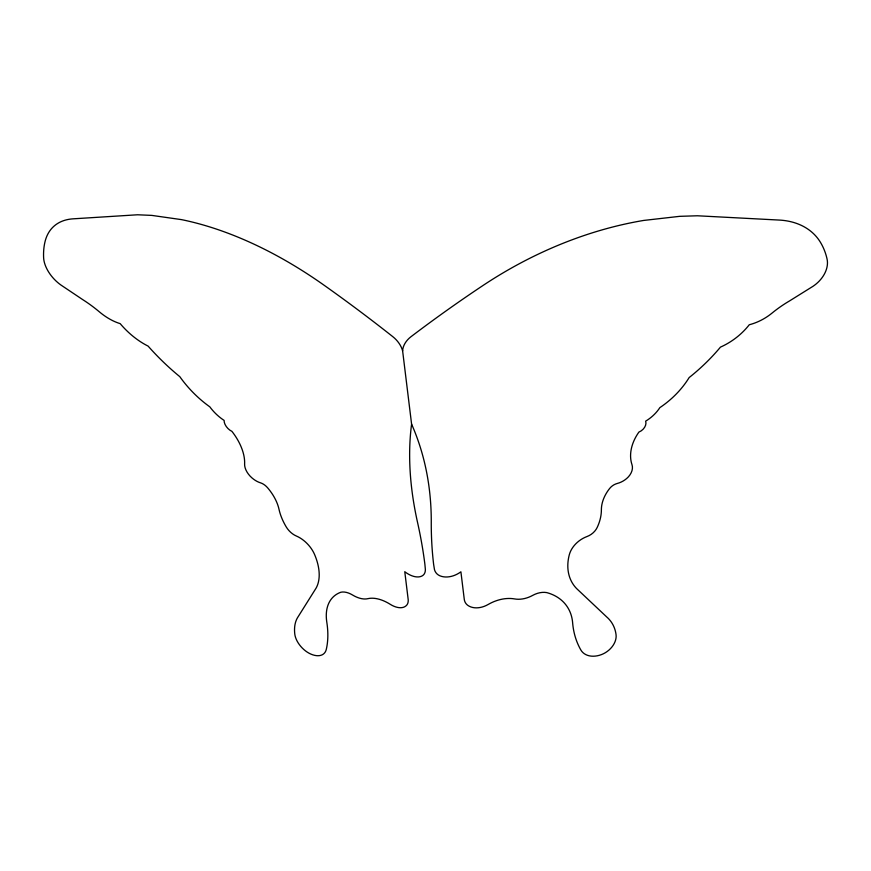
<?xml version="1.0" encoding="UTF-8"?>
<svg xmlns="http://www.w3.org/2000/svg" width="871" height="871" viewBox="0 0 871 871"><rect width="100%" height="100%" fill="white"/><g stroke="black" fill="none" stroke-linecap="round" stroke-linejoin="round"><path stroke-width="1.31" d="M402.62 350.871L411.591 424.133A399.256 231.947 46.8 0 0 417.525 522.339A525.605 305.351 46.8 0 1 424.885 564.266L425.211 567.74A16.701 9.701 46.8 0 1 422.326 575.807A20.675 12.009 46.8 0 1 404.775 571.714L408.194 599.618A15.852 9.211 46.8 0 1 406.637 605.258A20.262 11.769 46.8 0 1 390.23 604.311A36.136 20.991 46.8 0 0 367.856 598.671A25.564 14.851 46.8 0 1 352.624 595.045A19.783 11.486 46.8 0 0 340.888 592.226A59.5 34.568 46.8 0 0 326.821 622.319A113.905 66.174 46.8 0 1 326.266 649.472A21.307 12.379 46.8 0 1 310.795 654.067A18.509 10.757 46.8 0 1 294.779 634.055A50.801 29.516 46.8 0 1 298.35 616.385L316.119 588.077A56.833 33.022 46.8 0 0 314.518 554.37A22.711 13.196 46.8 0 0 296.325 536.003A14.078 8.177 46.8 0 1 286.221 526.911A49.222 28.601 46.8 0 1 279.003 509.285A36.854 21.416 46.8 0 0 267.68 487.858A10.931 6.347 46.8 0 0 260.483 482.828A17.975 10.441 46.8 0 1 251.937 477.885A14.426 8.383 46.8 0 1 244.609 464.014A45.14 26.217 46.8 0 0 231.926 431.363A9.222 5.357 46.8 0 1 224.119 420.41A32.902 19.118 46.8 0 1 209.824 406.844A76.071 44.192 46.8 0 1 179.807 376.664A160.7 93.36 46.8 0 1 148.114 346.114A56.288 32.706 46.8 0 1 120.187 323.642A45.238 26.282 46.8 0 1 99.403 311.872A98.989 57.508 46.8 0 0 82.767 299.657L60.926 285.024A27.415 15.928 46.8 0 1 43.615 257.685A100.089 58.139 46.8 0 1 45.205 240.995A78.804 45.782 46.8 0 1 72.859 218.85L137.564 214.778L151.815 215.398L181.538 219.634A328.759 190.989 46.8 0 1 324.197 285.307A1030.197 598.486 46.8 0 1 392.854 336.707A18.128 10.528 46.8 0 1 402.62 350.871A18.128 13.196 -35.3 0 1 410.949 336.739A1030.197 750.214 -35.3 0 1 482.85 285.59A328.759 239.405 -35.3 0 1 643.604 220.45L679.707 216.335L697.41 215.779L779.676 220.091A78.804 57.388 -35.3 0 1 820.471 242.367A100.089 72.881 -35.3 0 1 827.069 259.068A27.415 19.968 -35.3 0 1 812.926 286.352L789.572 300.909A98.989 72.086 -35.3 0 0 772.087 313.059A45.238 32.935 -35.3 0 1 749.267 324.752A56.288 40.991 -35.3 0 1 720.448 347.126A160.7 117.019 -35.3 0 1 689.146 377.568A76.071 55.396 -35.3 0 1 659.848 407.639A32.902 23.963 -35.3 0 1 645.651 421.15A9.222 6.718 -35.3 0 1 638.889 432.092A45.14 32.869 -35.3 0 0 631.998 464.7A14.426 10.506 -35.3 0 1 626.641 478.549A17.975 13.087 -35.3 0 1 617.289 483.459A10.931 7.959 -35.3 0 0 609.656 488.457A36.854 26.838 -35.3 0 0 601.382 509.862A49.222 35.842 -35.3 0 1 597.19 527.456A14.078 10.256 -35.3 0 1 587.032 536.525A22.711 16.538 -35.3 0 0 569.286 554.816A56.833 41.383 -35.3 0 0 576.591 588.546L606.684 616.929A50.801 36.996 -35.3 0 1 616.047 634.621A18.509 13.479 -35.3 0 1 601.491 654.589A21.307 15.515 -35.3 0 1 580.815 649.929A113.905 82.952 -35.3 0 1 572.628 622.754A59.5 43.321 -35.3 0 0 546.672 592.585A19.783 14.404 -35.3 0 0 532.736 595.361A25.564 18.618 -35.3 0 1 514.63 598.932A36.136 26.315 -35.3 0 0 488.141 604.485A20.262 14.753 -35.3 0 1 467.825 605.367A15.852 11.552 -35.3 0 1 464.319 599.716L460.901 571.812A20.675 15.057 -35.3 0 1 440.007 575.84A16.701 12.161 -35.3 0 1 434.172 567.761L433.616 564.277A525.605 382.761 -35.3 0 1 431.265 522.36A399.256 290.751 -35.3 0 0 411.591 424.133"/></g></svg>
